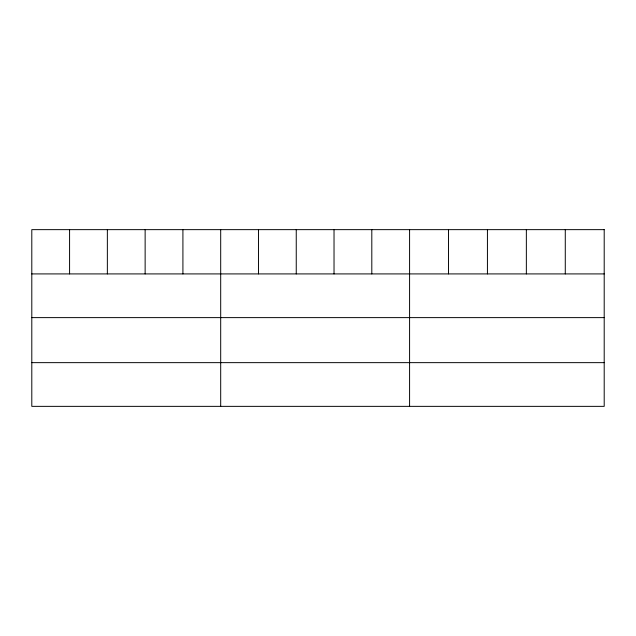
<?xml version="1.0" encoding="UTF-8"?>
<svg xmlns="http://www.w3.org/2000/svg" width="636" height="636" viewBox="0 0 636 636"><rect width="100%" height="100%" fill="white"/><g stroke="black" fill="none" stroke-linecap="round" stroke-linejoin="round"><path stroke-width="0.95" d="M31.8 273.917L604.2 273.917M31.8 317.618L604.2 317.618M31.8 362.647L604.2 362.647M565.277 229.644L565.277 273.917M526.354 229.644L526.354 273.917M487.43 229.644L487.43 273.917M448.507 229.644L448.507 273.917M409.584 229.644L409.584 406.356M371.806 229.644L371.806 273.917M334.027 229.644L334.027 273.917M296.249 229.644L296.249 273.917M258.47 229.644L258.47 273.917M220.692 229.644L220.692 406.356M182.914 229.644L182.914 273.917M145.135 229.644L145.135 273.917M107.357 229.644L107.357 273.917M69.578 229.644L69.578 273.917M604.2 229.644L31.8 229.644L31.8 406.356L604.2 406.356L604.2 229.644"/></g></svg>
